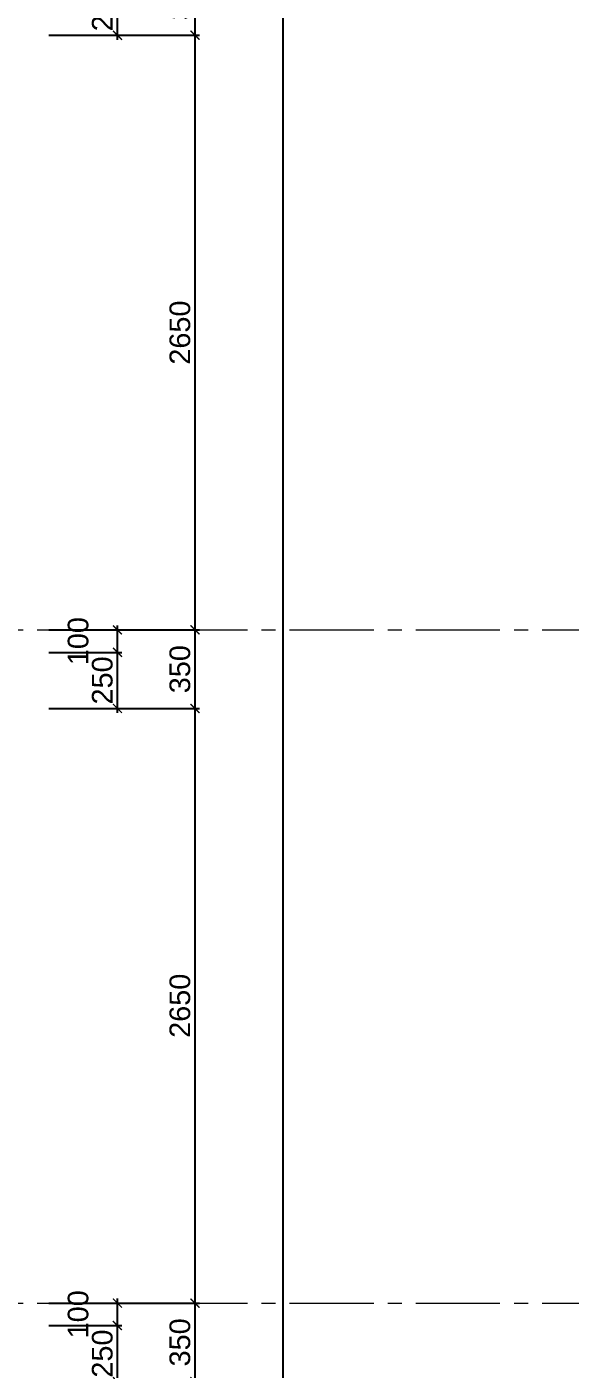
# Model space of a CAD drawing. Header units: millimetres. Extents: x 522695 to 636011, y 461124 to 505319.
# Drawn here: x 591228 to 593649, y 478071 to 484053 of the extents above; entities that cross this region are included whole.
import ezdxf

# ---------------------------------------------------------------- set-up
doc = ezdxf.new("R2010")
doc.units = ezdxf.units.MM
doc.header["$LTSCALE"] = 500
doc.header["$MEASUREMENT"] = 0
doc.linetypes.add('CENTER2', pattern=[1.125, 0.75, -0.125, 0.125, -0.125])
doc.layers.get('0').update_dxf_attribs({"linetype": 'CONTINUOUS'})
doc.layers.get('DEFPOINTS').update_dxf_attribs({"color": 250, "linetype": 'CONTINUOUS'})
doc.layers.add('DH_KTHUOC', color=8, linetype='CONTINUOUS', lineweight=5)
doc.layers.add('DH_TRUC', color=251, linetype='CENTER2', lineweight=5)
doc.styles.add('DH_KITHUOC', font='arial.ttf')
doc.dimstyles.new('DH_100s', dxfattribs={"dimtxt": 230, "dimasz": 100, "dimexe": 50, "dimexo": 0, "dimgap": 50, "dimtad": 1, "dimdec": 0, "dimzin": 0, "dimdsep": 46, "dimtxsty": 'DH_KITHUOC', "dimblk1": 'ARCHTICK', "dimblk2": 'ARCHTICK', "dimsah": 1, "dimcen": 90, "dimdle": 50, "dimclrd": 8, "dimclre": 8, "dimclrt": 4, "dimadec": 0, "dimazin": 0, "dimtfac": 100, "dimtdec": 0, "dimtofl": 0, "dimtmove": 2, "dimatfit": 3, "dimldrblk": 'ARCHTICK', "dimfxl": 1, "dimtolj": 2, "dimtzin": 0, "dimarcsym": 0})

# ---------------------------------------------------------------- blocks, each defined once
blk = doc.blocks.new('_ARCHTICK')
at = {"color": 0, "linetype": 'ByBlock', "const_width": 0.15}
blk.add_lwpolyline([(-0.5, -0.5), (0.5, 0.5)], dxfattribs=at)
blk = doc.blocks.new('*D324')
at = {"layer": 'DEFPOINTS', "color": 0, "transparency": 16777216}
for p in [(591327, 481015), (591977.7, 481015), (591327, 478365)]:
    blk.add_point(p, dxfattribs=at)
at = {"layer": 'DH_KTHUOC', "color": 8, "lineweight": -2, "transparency": 16777216}
for p, q in [((591327, 481015), (591997.7, 481015)), ((591977.7, 478345), (591977.7, 481035)), ((591327, 478365), (591997.7, 478365))]:
    blk.add_line(p, q, dxfattribs=at)
at = {"layer": 'DH_KTHUOC', "color": 8, "lineweight": -2, "transparency": 16777216, "xscale": 40, "yscale": 40, "zscale": 40}
for p, rotation in [((591977.7, 481015), 90), ((591977.7, 478365), 270)]:
    blk.add_blockref('_ARCHTICK', p, dxfattribs=dict(at, rotation=rotation))
at = {"layer": 'DH_KTHUOC', "color": 4, "transparency": 16777216, "insert": (591910.8, 479690), "char_height": 92, "attachment_point": 5, "rotation": 90, "style": 'DH_KITHUOC'}
blk.add_mtext('\\A2;2650', dxfattribs=at)
blk = doc.blocks.new('*D325')
at = {"layer": 'DEFPOINTS', "color": 0, "transparency": 16777216}
for p in [(591327, 484015), (591977.7, 484015), (591327, 481365)]:
    blk.add_point(p, dxfattribs=at)
at = {"layer": 'DH_KTHUOC', "color": 8, "lineweight": -2, "transparency": 16777216}
for p, q in [((591327, 484015), (591997.7, 484015)), ((591977.7, 481345), (591977.7, 484035)), ((591327, 481365), (591997.7, 481365))]:
    blk.add_line(p, q, dxfattribs=at)
at = {"layer": 'DH_KTHUOC', "color": 8, "lineweight": -2, "transparency": 16777216, "xscale": 40, "yscale": 40, "zscale": 40}
for p, rotation in [((591977.7, 484015), 90), ((591977.7, 481365), 270)]:
    blk.add_blockref('_ARCHTICK', p, dxfattribs=dict(at, rotation=rotation))
at = {"layer": 'DH_KTHUOC', "color": 4, "transparency": 16777216, "insert": (591910.8, 482690), "char_height": 92, "attachment_point": 5, "rotation": 90, "style": 'DH_KITHUOC'}
blk.add_mtext('\\A2;2650', dxfattribs=at)
blk = doc.blocks.new('*D329')
at = {"layer": 'DEFPOINTS', "color": 0, "transparency": 16777216}
for p in [(591327, 478265), (591632, 478265), (591327, 478015)]:
    blk.add_point(p, dxfattribs=at)
at = {"layer": 'DH_KTHUOC', "color": 8, "lineweight": -2, "transparency": 16777216}
for p, q in [((591327, 478265), (591652, 478265)), ((591632, 477995), (591632, 478285)), ((591327, 478015), (591652, 478015))]:
    blk.add_line(p, q, dxfattribs=at)
at = {"layer": 'DH_KTHUOC', "color": 8, "lineweight": -2, "transparency": 16777216, "xscale": 40, "yscale": 40, "zscale": 40}
for p, rotation in [((591632, 478265), 90), ((591632, 478015), 270)]:
    blk.add_blockref('_ARCHTICK', p, dxfattribs=dict(at, rotation=rotation))
at = {"layer": 'DH_KTHUOC', "color": 4, "transparency": 16777216, "insert": (591565, 478140), "char_height": 92, "attachment_point": 5, "rotation": 90, "style": 'DH_KITHUOC'}
blk.add_mtext('\\A2;250', dxfattribs=at)
blk = doc.blocks.new('*D330')
at = {"layer": 'DEFPOINTS', "color": 0, "transparency": 16777216}
for p in [(591327, 478365), (591632, 478365), (591327, 478265)]:
    blk.add_point(p, dxfattribs=at)
at = {"layer": 'DH_KTHUOC', "color": 8, "lineweight": -2, "transparency": 16777216}
for p, q in [((591632, 478245), (591632, 478385)), ((591327, 478365), (591652, 478365)), ((591327, 478265), (591652, 478265))]:
    blk.add_line(p, q, dxfattribs=at)
at = {"layer": 'DH_KTHUOC', "color": 8, "lineweight": -2, "transparency": 16777216, "xscale": 40, "yscale": 40, "zscale": 40}
for p, rotation in [((591632, 478365), 90), ((591632, 478265), 270)]:
    blk.add_blockref('_ARCHTICK', p, dxfattribs=dict(at, rotation=rotation))
at = {"layer": 'DH_KTHUOC', "color": 4, "transparency": 16777216, "insert": (591457.2, 478315), "char_height": 92, "attachment_point": 5, "rotation": 90, "style": 'DH_KITHUOC'}
blk.add_mtext('\\A2;100', dxfattribs=at)
blk = doc.blocks.new('*D331')
at = {"layer": 'DEFPOINTS', "color": 0, "transparency": 16777216}
for p in [(591327, 481265), (591632, 481265), (591327, 481015)]:
    blk.add_point(p, dxfattribs=at)
at = {"layer": 'DH_KTHUOC', "color": 8, "lineweight": -2, "transparency": 16777216}
for p, q in [((591327, 481265), (591652, 481265)), ((591632, 480995), (591632, 481285)), ((591327, 481015), (591652, 481015))]:
    blk.add_line(p, q, dxfattribs=at)
at = {"layer": 'DH_KTHUOC', "color": 8, "lineweight": -2, "transparency": 16777216, "xscale": 40, "yscale": 40, "zscale": 40}
for p, rotation in [((591632, 481265), 90), ((591632, 481015), 270)]:
    blk.add_blockref('_ARCHTICK', p, dxfattribs=dict(at, rotation=rotation))
at = {"layer": 'DH_KTHUOC', "color": 4, "transparency": 16777216, "insert": (591565, 481140), "char_height": 92, "attachment_point": 5, "rotation": 90, "style": 'DH_KITHUOC'}
blk.add_mtext('\\A2;250', dxfattribs=at)
blk = doc.blocks.new('*D332')
at = {"layer": 'DEFPOINTS', "color": 0, "transparency": 16777216}
for p in [(591327, 481365), (591632, 481365), (591327, 481265)]:
    blk.add_point(p, dxfattribs=at)
at = {"layer": 'DH_KTHUOC', "color": 8, "lineweight": -2, "transparency": 16777216}
for p, q in [((591632, 481245), (591632, 481385)), ((591327, 481365), (591652, 481365)), ((591327, 481265), (591652, 481265))]:
    blk.add_line(p, q, dxfattribs=at)
at = {"layer": 'DH_KTHUOC', "color": 8, "lineweight": -2, "transparency": 16777216, "xscale": 40, "yscale": 40, "zscale": 40}
for p, rotation in [((591632, 481365), 90), ((591632, 481265), 270)]:
    blk.add_blockref('_ARCHTICK', p, dxfattribs=dict(at, rotation=rotation))
at = {"layer": 'DH_KTHUOC', "color": 4, "transparency": 16777216, "insert": (591457.2, 481315), "char_height": 92, "attachment_point": 5, "rotation": 90, "style": 'DH_KITHUOC'}
blk.add_mtext('\\A2;100', dxfattribs=at)
blk = doc.blocks.new('*D333')
at = {"layer": 'DEFPOINTS', "color": 0, "transparency": 16777216}
for p in [(591327, 484265), (591632, 484265), (591327, 484015)]:
    blk.add_point(p, dxfattribs=at)
at = {"layer": 'DH_KTHUOC', "color": 8, "lineweight": -2, "transparency": 16777216}
for p, q in [((591327, 484265), (591652, 484265)), ((591632, 483995), (591632, 484285)), ((591327, 484015), (591652, 484015))]:
    blk.add_line(p, q, dxfattribs=at)
at = {"layer": 'DH_KTHUOC', "color": 8, "lineweight": -2, "transparency": 16777216, "xscale": 40, "yscale": 40, "zscale": 40}
for p, rotation in [((591632, 484265), 90), ((591632, 484015), 270)]:
    blk.add_blockref('_ARCHTICK', p, dxfattribs=dict(at, rotation=rotation))
at = {"layer": 'DH_KTHUOC', "color": 4, "transparency": 16777216, "insert": (591565, 484140), "char_height": 92, "attachment_point": 5, "rotation": 90, "style": 'DH_KITHUOC'}
blk.add_mtext('\\A2;250', dxfattribs=at)
blk = doc.blocks.new('*D339')
at = {"layer": 'DEFPOINTS', "color": 0, "transparency": 16777216}
for p in [(591327, 478365), (591977.7, 478365), (591327, 478015)]:
    blk.add_point(p, dxfattribs=at)
at = {"layer": 'DH_KTHUOC', "color": 8, "lineweight": -2, "transparency": 16777216}
for p, q in [((591977.7, 477995), (591977.7, 478385)), ((591327, 478365), (591997.7, 478365)), ((591327, 478015), (591997.7, 478015))]:
    blk.add_line(p, q, dxfattribs=at)
at = {"layer": 'DH_KTHUOC', "color": 8, "lineweight": -2, "transparency": 16777216, "xscale": 40, "yscale": 40, "zscale": 40}
for p, rotation in [((591977.7, 478365), 90), ((591977.7, 478015), 270)]:
    blk.add_blockref('_ARCHTICK', p, dxfattribs=dict(at, rotation=rotation))
at = {"layer": 'DH_KTHUOC', "color": 4, "transparency": 16777216, "insert": (591910.7, 478190), "char_height": 92, "attachment_point": 5, "rotation": 90, "style": 'DH_KITHUOC'}
blk.add_mtext('\\A2;350', dxfattribs=at)
blk = doc.blocks.new('*D345')
at = {"layer": 'DEFPOINTS', "color": 0, "transparency": 16777216}
for p in [(591327, 481365), (591977.7, 481365), (591327, 481015)]:
    blk.add_point(p, dxfattribs=at)
at = {"layer": 'DH_KTHUOC', "color": 8, "lineweight": -2, "transparency": 16777216}
for p, q in [((591977.7, 480995), (591977.7, 481385)), ((591327, 481365), (591997.7, 481365)), ((591327, 481015), (591997.7, 481015))]:
    blk.add_line(p, q, dxfattribs=at)
at = {"layer": 'DH_KTHUOC', "color": 8, "lineweight": -2, "transparency": 16777216, "xscale": 40, "yscale": 40, "zscale": 40}
for p, rotation in [((591977.7, 481365), 90), ((591977.7, 481015), 270)]:
    blk.add_blockref('_ARCHTICK', p, dxfattribs=dict(at, rotation=rotation))
at = {"layer": 'DH_KTHUOC', "color": 4, "transparency": 16777216, "insert": (591910.7, 481190), "char_height": 92, "attachment_point": 5, "rotation": 90, "style": 'DH_KITHUOC'}
blk.add_mtext('\\A2;350', dxfattribs=at)
blk = doc.blocks.new('*D346')
at = {"layer": 'DEFPOINTS', "color": 0, "transparency": 16777216}
for p in [(591327, 484365), (591977.7, 484365), (591327, 484015)]:
    blk.add_point(p, dxfattribs=at)
at = {"layer": 'DH_KTHUOC', "color": 8, "lineweight": -2, "transparency": 16777216}
for p, q in [((591327, 484365), (591997.7, 484365)), ((591977.7, 483995), (591977.7, 484385)), ((591327, 484015), (591997.7, 484015))]:
    blk.add_line(p, q, dxfattribs=at)
at = {"layer": 'DH_KTHUOC', "color": 8, "lineweight": -2, "transparency": 16777216, "xscale": 40, "yscale": 40, "zscale": 40}
for p, rotation in [((591977.7, 484365), 90), ((591977.7, 484015), 270)]:
    blk.add_blockref('_ARCHTICK', p, dxfattribs=dict(at, rotation=rotation))
at = {"layer": 'DH_KTHUOC', "color": 4, "transparency": 16777216, "insert": (591910.7, 484190), "char_height": 92, "attachment_point": 5, "rotation": 90, "style": 'DH_KITHUOC'}
blk.add_mtext('\\A2;350', dxfattribs=at)
blk = doc.blocks.new('*D352')
at = {"layer": 'DEFPOINTS', "color": 0, "transparency": 16777216}
for p in [(591327, 493965), (592370.3, 493965), (591327, 474765)]:
    blk.add_point(p, dxfattribs=at)
at = {"layer": 'DH_KTHUOC', "color": 8, "lineweight": -2, "transparency": 16777216}
for p, q in [((591327, 493965), (592390.3, 493965)), ((592370.3, 474745), (592370.3, 493985)), ((591327, 474765), (592390.3, 474765))]:
    blk.add_line(p, q, dxfattribs=at)
at = {"layer": 'DH_KTHUOC', "color": 8, "lineweight": -2, "transparency": 16777216, "xscale": 40, "yscale": 40, "zscale": 40}
for p, rotation in [((592370.3, 493965), 90), ((592370.3, 474765), 270)]:
    blk.add_blockref('_ARCHTICK', p, dxfattribs=dict(at, rotation=rotation))
at = {"layer": 'DH_KTHUOC', "color": 4, "transparency": 16777216, "insert": (592303.4, 484365), "char_height": 92, "attachment_point": 5, "rotation": 90, "style": 'DH_KITHUOC'}
blk.add_mtext('\\A2;19200', dxfattribs=at)

msp = doc.modelspace()

# ---------------------------------------------------------------- linework, layer by layer
at = {"layer": 'DH_TRUC'}
for points in [[(585086.5, 481365), (609296.2, 481365)], [(585086.5, 478365), (609296.2, 478365)]]:
    msp.add_lwpolyline(points, dxfattribs=at)

# ---------------------------------------------------------------- dimensions: what is measured, and where the dimension line sits
at = {"layer": 'DH_KTHUOC'}
for base, p1, p2, picture, middle in [((592370.3, 493965), (591327, 474765), (591327, 493965), '*D352', (592303.4, 484365)), ((591977.7, 484365), (591327, 484015), (591327, 484365), '*D346', (591910.7, 484190)), ((591632, 484265), (591327, 484015), (591327, 484265), '*D333', (591565, 484140)), ((591977.7, 484015), (591327, 481365), (591327, 484015), '*D325', (591910.8, 482690)), ((591977.7, 481365), (591327, 481015), (591327, 481365), '*D345', (591910.7, 481190)), ((591632, 481265), (591327, 481015), (591327, 481265), '*D331', (591565, 481140)), ((591977.7, 481015), (591327, 478365), (591327, 481015), '*D324', (591910.8, 479690)), ((591977.7, 478365), (591327, 478015), (591327, 478365), '*D339', (591910.7, 478190)), ((591632, 478265), (591327, 478015), (591327, 478265), '*D329', (591565, 478140))]:
    dim = msp.add_linear_dim(base=base, p1=p1, p2=p2, angle=90, dimstyle='DH_100s', override={"dimscale": 0.4, "dimarcsym": 2}, dxfattribs=at)
    dim.commit()
    dim.dimension.update_dxf_attribs({"geometry": picture, "text_midpoint": middle})
for base, p1, p2, picture, middle in [((591632, 481365), (591327, 481265), (591327, 481365), '*D332', (591457.2, 481315)), ((591632, 478365), (591327, 478265), (591327, 478365), '*D330', (591457.2, 478315))]:
    dim = msp.add_linear_dim(base=base, p1=p1, p2=p2, angle=90, dimstyle='DH_100s', override={"dimscale": 0.4, "dimarcsym": 2}, dxfattribs=at)
    dim.commit()
    dim.dimension.update_dxf_attribs({"geometry": picture, "text_midpoint": middle, "dimtype": 128})

doc.saveas('drawing.dxf')
